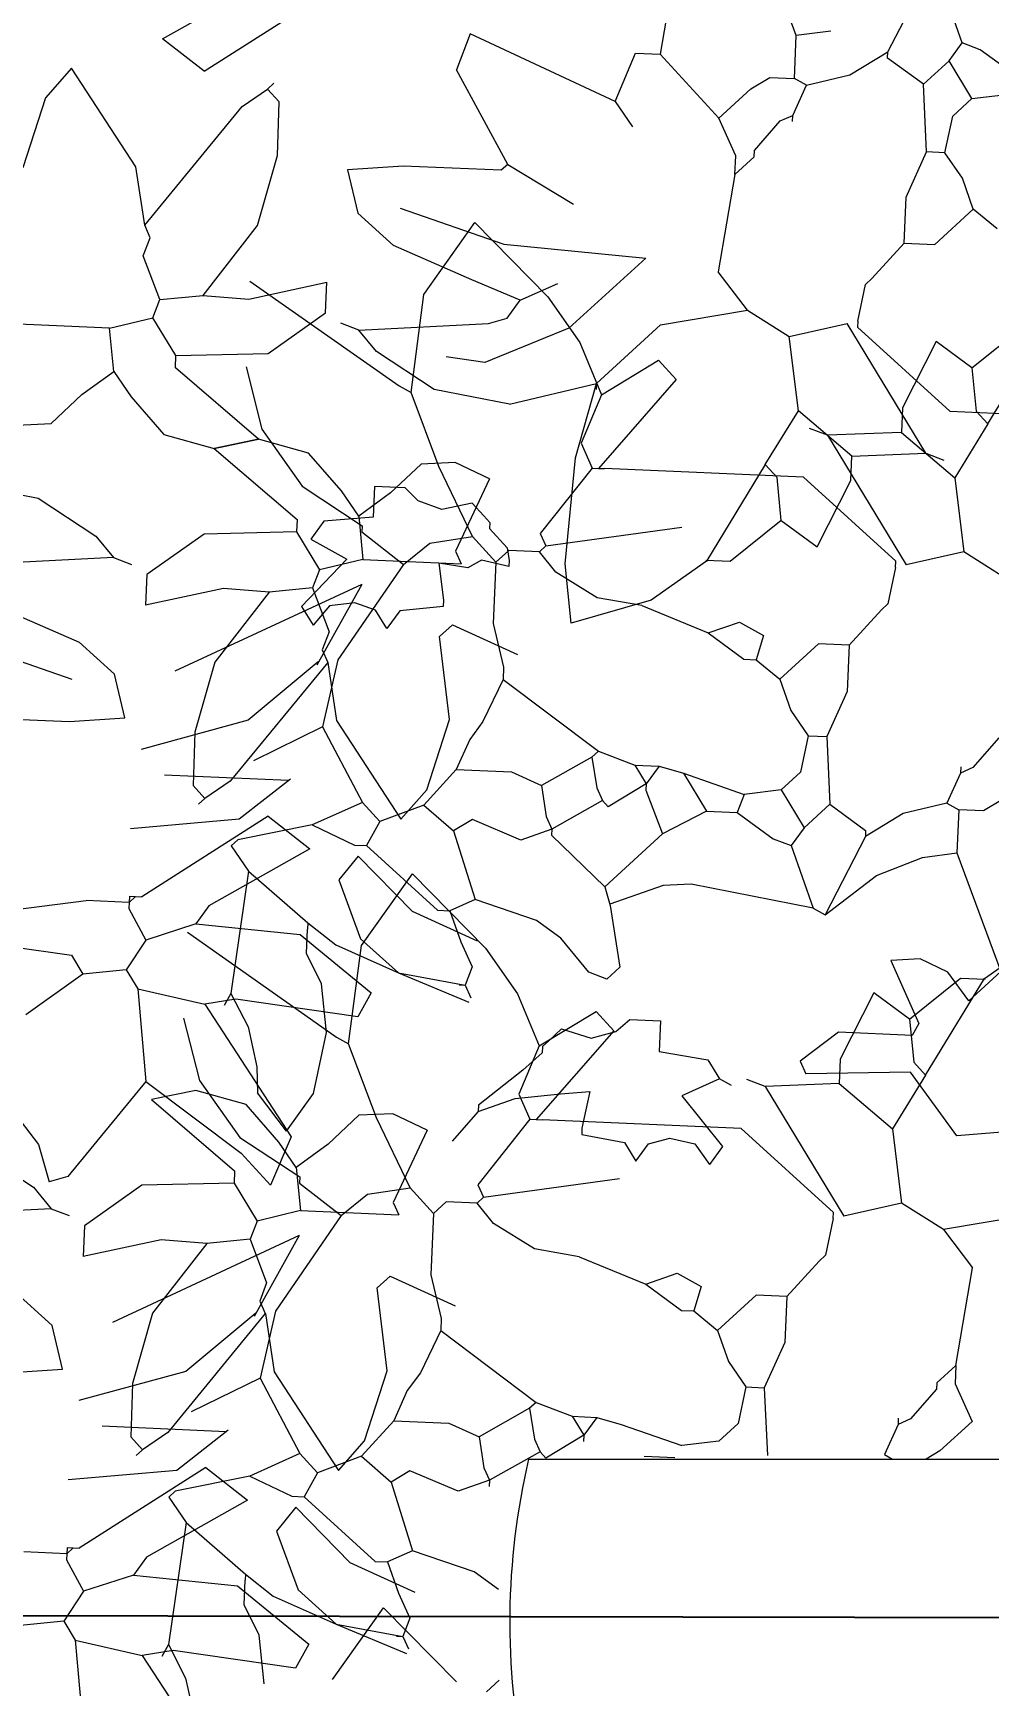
# Model space of a CAD drawing. Header units: centimetres. Extents: x 5667 to 17750, y 274 to 6203.
# Drawn here: x 7760.1 to 7809.8, y 4577.9 to 4663.9 of the extents above; entities that cross this region are included whole.
import ezdxf

# ---------------------------------------------------------------- set-up
doc = ezdxf.new("R2010")
doc.units = ezdxf.units.CM
doc.header["$MEASUREMENT"] = 0
doc.layers.get('0').update_dxf_attribs({"lineweight": 18})
for name, color, linetype, lineweight in [('A-FURN', 8, 'Continuous', 9), ('G-ANNO-DIM', 3, 'Continuous', 9), ('G-HEDGE', 104, 'Continuous', 9)]:
    doc.layers.add(name, color=color, linetype=linetype, lineweight=lineweight)
doc.styles.add('ARIAL', font='arial.ttf')
doc.dimstyles.new('TICK_36', dxfattribs={"dimtxt": 10, "dimasz": 3.6, "dimexe": 1.8, "dimexo": 1.2, "dimgap": 1.8, "dimtad": 0, "dimdec": 0, "dimzin": 0, "dimdsep": 46, "dimtxsty": 'ARIAL', "dimblk": 'OBLIQUE', "dimcen": 1.8, "dimdle": 1.8, "dimclrd": 256, "dimclrt": 256, "dimadec": 0, "dimazin": 0, "dimtfac": 1, "dimtdec": 0, "dimtmove": 1, "dimatfit": 3, "dimldrblk": 'OPEN90', "dimfxl": 1, "dimtolj": 1, "dimtzin": 0, "dimarcsym": 0})

# ---------------------------------------------------------------- blocks, each defined once
blk = doc.blocks.new('_Oblique')
at = {"color": 0, "linetype": 'ByBlock', "lineweight": -2}
blk.add_line((-0.5, -0.5), (0.5, 0.5), dxfattribs=at)
blk = doc.blocks.new('*D37')
at = {"layer": 'Defpoints', "color": 0, "transparency": 16777216}
for p in [(7969.339, 4729.276), (7566.065, 4503.99), (7969.339, 4503.99)]:
    blk.add_point(p, dxfattribs=at)
at = {"layer": 'G-ANNO-DIM', "lineweight": -2, "transparency": 16777216}
for p, q in [((7566.065, 4731.076), (7566.065, 4629.603)), ((7566.065, 4502.19), (7566.065, 4603.663))]:
    blk.add_line(p, q, dxfattribs=at)
at = {"layer": 'G-ANNO-DIM', "color": 0, "lineweight": -2, "transparency": 16777216}
for p, q in [((7968.139, 4729.276), (7564.265, 4729.276)), ((7968.139, 4503.99), (7564.265, 4503.99))]:
    blk.add_line(p, q, dxfattribs=at)
at = {"layer": 'G-ANNO-DIM', "lineweight": -2, "transparency": 16777216, "xscale": 3.6, "yscale": 3.6, "zscale": 3.6}
for p, rotation in [((7566.065, 4729.276), 90), ((7566.065, 4503.99), 270)]:
    blk.add_blockref('_Oblique', p, dxfattribs=dict(at, rotation=rotation))
at = {"layer": 'G-ANNO-DIM', "transparency": 16777216, "insert": (7566.065, 4616.633), "char_height": 10, "attachment_point": 5, "rotation": 90, "style": 'ARIAL'}
blk.add_mtext('\\A1;225', dxfattribs=at)
blk = doc.blocks.new('_Open90')
at = {"color": 0, "linetype": 'ByBlock', "lineweight": -2}
for p, q in [((-0.5, 0.5), (0, 0)), ((0, 0), (-1, 0)), ((0, 0), (-0.5, -0.5))]:
    blk.add_line(p, q, dxfattribs=at)
blk = doc.blocks.new('*D40')
at = {"layer": 'Defpoints', "color": 0, "transparency": 16777216}
for p in [(7955.473, 4581.197), (7630.513, 4504.632), (7955.321, 4503.99)]:
    blk.add_point(p, dxfattribs=at)
at = {"layer": 'G-ANNO-DIM', "lineweight": -2, "transparency": 16777216}
for p, q in [((7630.669, 4583.639), (7630.607, 4552.156)), ((7630.51, 4502.832), (7630.572, 4534.314))]:
    blk.add_line(p, q, dxfattribs=at)
at = {"layer": 'G-ANNO-DIM', "color": 0, "lineweight": -2, "transparency": 16777216}
for p, q in [((7954.273, 4581.2), (7628.866, 4581.842)), ((7954.121, 4503.993), (7628.713, 4504.635))]:
    blk.add_line(p, q, dxfattribs=at)
at = {"layer": 'G-ANNO-DIM', "lineweight": -2, "transparency": 16777216, "xscale": 3.6, "yscale": 3.6, "zscale": 3.6}
for p, rotation in [((7630.666, 4581.839), 89.88689764079622), ((7630.513, 4504.632), 269.8868976407962)]:
    blk.add_blockref('_Oblique', p, dxfattribs=dict(at, rotation=rotation))
at = {"layer": 'G-ANNO-DIM', "transparency": 16777216, "insert": (7630.589, 4543.235), "char_height": 10, "attachment_point": 5, "rotation": 89.8869, "style": 'ARIAL'}
blk.add_mtext('\\A1;77', dxfattribs=at)

msp = doc.modelspace()

# ---------------------------------------------------------------- linework, layer by layer
at = {"layer": 'A-FURN'}
msp.add_lwpolyline([(7785.885, 4589.742), (7830.894, 4589.742, -0.092959), (7830.894, 4573.402, -0.002126), (7785.692, 4573.595, -0.109257), (7785.885, 4589.742, -0.276267)], format="xyb", dxfattribs=at)
at = {"layer": 'G-HEDGE'}
for p, q in [((7799.774, 4663.74), (7797.486, 4669.912)), ((7804.531, 4662.893), (7806.626, 4666.957)), ((7766.846, 4663.577), (7772.09, 4666.545)), ((7769.01, 4661.885), (7775.584, 4666.073)), ((7808.387, 4663.364), (7807.25, 4666.61)), ((7793.021, 4664.591), (7792.699, 4662.77)), ((7769.01, 4661.885), (7766.846, 4663.577)), ((7782.838, 4663.839), (7782.116, 4661.952)), ((7790.355, 4660.315), (7782.838, 4663.839)), ((7799.676, 4661.507), (7799.774, 4663.74)), ((7801.565, 4663.972), (7799.774, 4663.74)), ((7807.707, 4662.435), (7808.387, 4663.364)), ((7809.33, 4663.004), (7808.387, 4663.364)), ((7790.355, 4660.315), (7791.424, 4662.826)), ((7791.424, 4662.826), (7792.699, 4662.77)), ((7795.751, 4659.44), (7792.699, 4662.77)), ((7802.561, 4661.7), (7804.531, 4662.893)), ((7804.517, 4662.574), (7804.531, 4662.893)), ((7806.376, 4661.215), (7804.517, 4662.574)), ((7806.376, 4661.215), (7807.707, 4662.435)), ((7808.899, 4660.465), (7807.707, 4662.435)), ((7811.189, 4661.644), (7809.33, 4663.004)), ((7762.122, 4662.04), (7760.777, 4660.501)), ((7765.465, 4656.91), (7762.123, 4662.041)), ((7784.779, 4657.042), (7782.116, 4661.952)), ((7800.3, 4661.16), (7802.561, 4661.7)), ((7770.985, 4660.056), (7772.303, 4660.958)), ((7772.303, 4660.958), (7772.635, 4661.262)), ((7772.913, 4660.292), (7772.303, 4660.958)), ((7795.751, 4659.44), (7797.415, 4660.966)), ((7797.415, 4660.966), (7798.4, 4661.563)), ((7798.4, 4661.563), (7799.676, 4661.507)), ((7799.593, 4659.593), (7800.3, 4661.16)), ((7800.3, 4661.16), (7799.676, 4661.507)), ((7806.541, 4657.692), (7806.376, 4661.215)), ((7760.777, 4660.501), (7759.592, 4656.859)), ((7765.922, 4653.884), (7770.985, 4660.056)), ((7772.83, 4657.511), (7772.913, 4660.292)), ((7790.355, 4660.315), (7791.257, 4658.998)), ((7807.901, 4659.55), (7808.899, 4660.465)), ((7808.899, 4660.465), (7810.827, 4660.701)), ((7796.625, 4657.484), (7795.751, 4659.44)), ((7797.596, 4657.762), (7798.941, 4659.301)), ((7798.941, 4659.301), (7799.593, 4659.593)), ((7799.579, 4659.273), (7799.593, 4659.593)), ((7807.498, 4657.65), (7807.901, 4659.55)), ((7771.79, 4653.867), (7772.83, 4657.511)), ((7796.583, 4656.527), (7796.625, 4657.484)), ((7796.583, 4656.527), (7797.582, 4657.443)), ((7797.582, 4657.443), (7797.596, 4657.762)), ((7805.475, 4655.345), (7806.541, 4657.692)), ((7807.498, 4657.65), (7806.541, 4657.692)), ((7808.4, 4656.332), (7807.498, 4657.65)), ((7765.922, 4653.885), (7765.465, 4656.91)), ((7779.342, 4656.96), (7776.457, 4656.766)), ((7776.457, 4656.766), (7776.997, 4654.505)), ((7784.446, 4656.737), (7779.342, 4656.96)), ((7784.779, 4657.042), (7784.446, 4656.737)), ((7784.779, 4657.042), (7788.205, 4654.975)), ((7796.583, 4656.527), (7795.722, 4651.451)), ((7808.969, 4654.709), (7808.4, 4656.332)), ((7779.193, 4654.775), (7784.573, 4652.906)), ((7805.376, 4652.948), (7805.475, 4655.345)), ((7806.971, 4652.879), (7808.969, 4654.709)), ((7810.203, 4653.697), (7808.969, 4654.709)), ((7766.213, 4653.232), (7765.922, 4653.884)), ((7768.959, 4650.236), (7771.79, 4653.867)), ((7778.842, 4652.827), (7776.997, 4654.505)), ((7780.422, 4650.288), (7783.079, 4654.016)), ((7783.079, 4654.016), (7786.874, 4650.161)), ((7765.852, 4652.289), (7766.213, 4653.232)), ((7766.712, 4650.015), (7765.852, 4652.289)), ((7782.92, 4651.051), (7778.842, 4652.827)), ((7784.573, 4652.906), (7791.954, 4652.175)), ((7791.954, 4652.175), (7787.959, 4648.535)), ((7803.697, 4651.104), (7805.376, 4652.948)), ((7805.376, 4652.948), (7806.971, 4652.879)), ((7797.234, 4649.468), (7795.722, 4651.451)), ((7771.33, 4650.043), (7775.381, 4650.915)), ((7771.382, 4650.981), (7779.134, 4645.53)), ((7775.311, 4649.32), (7775.381, 4650.915)), ((7785.43, 4649.982), (7782.92, 4651.051)), ((7785.43, 4649.982), (7787.386, 4650.856)), ((7802.962, 4648.899), (7803.364, 4650.799)), ((7803.364, 4650.799), (7803.697, 4651.104)), ((7766.351, 4649.071), (7766.712, 4650.015)), ((7766.712, 4650.015), (7768.959, 4650.236)), ((7768.959, 4650.236), (7771.33, 4650.043)), ((7779.758, 4645.183), (7780.422, 4650.288)), ((7784.751, 4649.053), (7785.43, 4649.982)), ((7786.874, 4650.161), (7788.532, 4647.782)), ((7764.09, 4648.53), (7758.986, 4648.753)), ((7764.09, 4648.53), (7766.351, 4649.071)), ((7767.544, 4647.102), (7766.351, 4649.071)), ((7772.343, 4647.212), (7775.311, 4649.32)), ((7777.053, 4648.43), (7776.11, 4648.79)), ((7777.053, 4648.43), (7783.78, 4648.776)), ((7783.78, 4648.776), (7784.751, 4649.053)), ((7789.397, 4645.655), (7792.726, 4648.705)), ((7792.726, 4648.705), (7797.234, 4649.468)), ((7797.234, 4649.468), (7799.411, 4648.095)), ((7799.411, 4648.095), (7802.414, 4648.775)), ((7806.498, 4642.033), (7802.414, 4648.775)), ((7802.962, 4648.899), (7802.948, 4648.579)), ((7764.311, 4646.284), (7764.09, 4648.53)), ((7777.972, 4647.319), (7777.053, 4648.43)), ((7787.959, 4648.535), (7783.59, 4646.75)), ((7799.882, 4644.239), (7799.411, 4648.095)), ((7802.948, 4648.579), (7807.744, 4644.215)), ((7807.041, 4647.829), (7805.292, 4644.389)), ((7808.899, 4646.469), (7807.041, 4647.829)), ((7808.899, 4646.469), (7811.549, 4648.591)), ((7809.731, 4643.556), (7812.783, 4648.57)), ((7767.516, 4646.463), (7767.544, 4647.102)), ((7767.544, 4647.102), (7772.343, 4647.212)), ((7780.968, 4645.343), (7777.972, 4647.319)), ((7783.59, 4646.75), (7781.587, 4647.042)), ((7788.532, 4647.782), (7789.661, 4645.071)), ((7762.661, 4645.078), (7764.311, 4646.284)), ((7764.311, 4646.284), (7765.213, 4644.966)), ((7771.829, 4642.76), (7767.516, 4646.463)), ((7771.187, 4646.516), (7772.005, 4643.283)), ((7789.661, 4645.071), (7792.616, 4646.859)), ((7792.616, 4646.859), (7793.531, 4645.861)), ((7808.899, 4646.469), (7809.12, 4644.222)), ((7779.134, 4645.53), (7779.758, 4645.183)), ((7784.875, 4644.573), (7780.968, 4645.343)), ((7784.875, 4644.573), (7789.397, 4645.655)), ((7788.299, 4641.794), (7789.397, 4645.655)), ((7789.397, 4645.655), (7789.383, 4645.335)), ((7793.531, 4645.861), (7789.494, 4641.242)), ((7761.067, 4643.571), (7762.661, 4645.078)), ((7765.213, 4644.966), (7766.914, 4643.008)), ((7781.206, 4641.336), (7779.758, 4645.183)), ((7789.661, 4645.071), (7788.593, 4642.56)), ((7805.292, 4644.389), (7805.237, 4643.113)), ((7759.303, 4643.494), (7761.067, 4643.571)), ((7798.162, 4641.437), (7799.882, 4644.239)), ((7802.656, 4641.88), (7799.882, 4644.239)), ((7807.744, 4644.215), (7818.08, 4643.765)), ((7809.731, 4643.556), (7808.01, 4640.754)), ((7809.12, 4644.222), (7809.731, 4643.556)), ((7766.914, 4643.008), (7769.524, 4642.28)), ((7771.829, 4642.76), (7769.524, 4642.28)), ((7769.524, 4642.28), (7771.829, 4642.76)), ((7774.439, 4642.031), (7771.829, 4642.76)), ((7772.005, 4643.283), (7774.112, 4640.315)), ((7801.395, 4642.961), (7800.451, 4643.322)), ((7805.237, 4643.113), (7801.395, 4642.961)), ((7801.395, 4642.961), (7805.479, 4636.219)), ((7805.237, 4643.113), (7808.01, 4640.754)), ((7769.524, 4642.28), (7773.836, 4638.577)), ((7776.14, 4640.074), (7774.439, 4642.031)), ((7788.593, 4642.56), (7789.175, 4641.256)), ((7802.601, 4640.604), (7802.656, 4641.88)), ((7802.656, 4641.88), (7806.498, 4642.033)), ((7806.498, 4642.033), (7807.441, 4641.671)), ((7780.285, 4641.469), (7778.691, 4639.962)), ((7782.05, 4641.546), (7780.285, 4641.469)), ((7782.947, 4637.692), (7781.206, 4641.336)), ((7783.838, 4640.697), (7782.05, 4641.546)), ((7789.175, 4641.256), (7786.47, 4637.858)), ((7787.765, 4636.282), (7788.299, 4641.794)), ((7789.175, 4641.256), (7789.494, 4641.242)), ((7789.494, 4641.242), (7789.813, 4641.229)), ((7800.149, 4640.778), (7789.813, 4641.229)), ((7798.162, 4641.437), (7795.11, 4636.423)), ((7798.772, 4640.771), (7798.162, 4641.437)), ((7756.478, 4640.467), (7760.384, 4639.697)), ((7774.112, 4640.315), (7777.218, 4638.262)), ((7777.86, 4640.294), (7777.79, 4638.699)), ((7779.455, 4640.224), (7777.86, 4640.294)), ((7780.128, 4639.551), (7779.455, 4640.224)), ((7783.838, 4640.697), (7782.075, 4636.938)), ((7798.994, 4638.524), (7798.772, 4640.771)), ((7804.945, 4636.414), (7800.149, 4640.778)), ((7800.852, 4637.164), (7802.601, 4640.604)), ((7808.01, 4640.754), (7808.482, 4636.898)), ((7760.384, 4639.697), (7763.38, 4637.721)), ((7777.041, 4638.756), (7776.14, 4640.074)), ((7778.691, 4639.962), (7777.041, 4638.756)), ((7781.364, 4639.096), (7780.128, 4639.551)), ((7782.937, 4639.433), (7781.364, 4639.096)), ((7783.547, 4638.767), (7782.937, 4639.433)), ((7773.836, 4638.577), (7773.808, 4637.938)), ((7775.225, 4638.491), (7774.545, 4637.562)), ((7777.79, 4638.699), (7775.225, 4638.491)), ((7777.041, 4638.756), (7777.262, 4636.509)), ((7783.547, 4638.767), (7783.852, 4638.434)), ((7783.852, 4638.434), (7783.838, 4638.116)), ((7798.994, 4638.524), (7796.344, 4636.402)), ((7798.994, 4638.524), (7800.852, 4637.164)), ((7763.38, 4637.721), (7764.3, 4636.61)), ((7769.009, 4637.828), (7766.041, 4635.72)), ((7773.808, 4637.938), (7769.009, 4637.828)), ((7773.808, 4637.938), (7775.002, 4635.968)), ((7774.545, 4637.562), (7776.417, 4636.522)), ((7777.218, 4638.262), (7777.205, 4637.943)), ((7777.205, 4637.943), (7779.369, 4636.25)), ((7780.739, 4637.359), (7782.947, 4637.692)), ((7782.947, 4637.692), (7784.168, 4636.361)), ((7783.838, 4638.116), (7784.754, 4637.117)), ((7786.47, 4637.858), (7786.761, 4637.207)), ((7786.761, 4637.207), (7793.835, 4638.177)), ((7779.369, 4636.25), (7780.739, 4637.359)), ((7782.075, 4636.938), (7782.366, 4636.287)), ((7784.833, 4636.971), (7784.168, 4636.361)), ((7784.754, 4637.117), (7784.861, 4636.454)), ((7786.428, 4636.901), (7784.833, 4636.971)), ((7786.761, 4637.207), (7786.428, 4636.901)), ((7787.277, 4635.844), (7786.428, 4636.901)), ((7808.482, 4636.898), (7805.479, 4636.219)), ((7810.659, 4635.525), (7808.482, 4636.898)), ((7764.3, 4636.61), (7757.573, 4636.264)), ((7764.3, 4636.61), (7765.243, 4636.25)), ((7776.417, 4636.522), (7774.073, 4634.066)), ((7775.002, 4635.968), (7774.64, 4635.025)), ((7777.262, 4636.509), (7775.002, 4635.968)), ((7779.369, 4636.25), (7775.955, 4631.285)), ((7777.262, 4636.509), (7782.366, 4636.287)), ((7781.203, 4636.313), (7781.438, 4634.385)), ((7782.706, 4636.063), (7781.203, 4636.313)), ((7783.418, 4636.477), (7782.706, 4636.063)), ((7784.847, 4636.135), (7783.418, 4636.477)), ((7784.168, 4636.361), (7784.029, 4633.17)), ((7784.861, 4636.454), (7784.847, 4636.135)), ((7789.421, 4634.52), (7787.277, 4635.844)), ((7788.071, 4633.194), (7787.765, 4636.282)), ((7795.11, 4636.423), (7792.233, 4634.396)), ((7796.344, 4636.402), (7795.068, 4636.458)), ((7804.931, 4636.094), (7804.528, 4634.194)), ((7804.931, 4636.094), (7804.945, 4636.414)), ((7766.041, 4635.72), (7765.971, 4634.125)), ((7770.022, 4634.997), (7765.971, 4634.125)), ((7767.512, 4630.709), (7777.212, 4635.228)), ((7772.393, 4634.804), (7770.022, 4634.997)), ((7774.64, 4635.025), (7772.394, 4634.804)), ((7774.64, 4635.025), (7775.5, 4632.751)), ((7774.876, 4631.028), (7777.212, 4635.228)), ((7772.393, 4634.804), (7769.562, 4631.173)), ((7774.073, 4634.066), (7774.669, 4633.082)), ((7775.522, 4634.089), (7774.669, 4633.082)), ((7776.84, 4634.26), (7775.522, 4634.089)), ((7777.915, 4633.87), (7776.84, 4634.26)), ((7781.438, 4634.385), (7781.424, 4634.065)), ((7792.233, 4634.396), (7788.071, 4633.194)), ((7791.741, 4634.113), (7789.421, 4634.52)), ((7791.741, 4634.113), (7795.193, 4632.684)), ((7804.528, 4634.194), (7804.196, 4633.889)), ((7758.432, 4633.989), (7762.511, 4632.213)), ((7778.497, 4632.915), (7777.915, 4633.87)), ((7779.177, 4633.844), (7778.497, 4632.915)), ((7781.424, 4634.065), (7779.177, 4633.844)), ((7795.193, 4632.684), (7796.817, 4633.252)), ((7796.817, 4633.252), (7798.064, 4632.558)), ((7804.196, 4633.889), (7802.517, 4632.045)), ((7775.5, 4632.751), (7775.14, 4631.808)), ((7781.908, 4633.11), (7781.242, 4632.5)), ((7781.76, 4628.181), (7781.242, 4632.5)), ((7781.908, 4633.11), (7785.284, 4631.564)), ((7784.029, 4633.17), (7784.569, 4630.91)), ((7795.193, 4632.684), (7797.052, 4631.324)), ((7798.064, 4632.558), (7797.69, 4631.297)), ((7762.159, 4630.265), (7756.779, 4632.134)), ((7762.511, 4632.213), (7764.355, 4630.535)), ((7775.14, 4631.808), (7775.43, 4631.155)), ((7800.922, 4632.115), (7798.924, 4630.284)), ((7802.517, 4632.045), (7800.922, 4632.115)), ((7802.517, 4632.045), (7802.418, 4629.648)), ((7769.562, 4631.173), (7768.523, 4627.528)), ((7775.43, 4631.155), (7770.367, 4624.984)), ((7774.939, 4631.18), (7771.293, 4628.149)), ((7775.955, 4631.285), (7775.165, 4627.804)), ((7775.431, 4631.155), (7775.887, 4628.13)), ((7784.569, 4630.91), (7784.541, 4630.271)), ((7797.052, 4631.324), (7797.69, 4631.297)), ((7797.69, 4631.297), (7798.924, 4630.284)), ((7764.895, 4628.274), (7764.355, 4630.535)), ((7784.541, 4630.271), (7783.487, 4628.08)), ((7784.541, 4630.271), (7789.493, 4626.54)), ((7798.924, 4630.284), (7799.493, 4628.661)), ((7802.418, 4629.648), (7801.351, 4627.302)), ((7756.906, 4628.303), (7762.01, 4628.08)), ((7762.01, 4628.08), (7764.895, 4628.274)), ((7771.293, 4628.149), (7765.735, 4626.632)), ((7775.887, 4628.13), (7779.23, 4622.999)), ((7780.576, 4624.538), (7781.76, 4628.181)), ((7783.487, 4628.08), (7782.807, 4627.151)), ((7799.493, 4628.661), (7800.394, 4627.343)), ((7768.523, 4627.528), (7768.439, 4624.748)), ((7775.165, 4627.804), (7771.572, 4626.043)), ((7775.165, 4627.804), (7777.231, 4623.878)), ((7800.394, 4627.343), (7799.992, 4625.443)), ((7800.394, 4627.343), (7801.351, 4627.302)), ((7801.351, 4627.302), (7801.517, 4623.778)), ((7810.297, 4627.231), (7808.952, 4625.692)), ((7782.807, 4627.151), (7782.1, 4625.584)), ((7789.493, 4626.54), (7789.159, 4626.235)), ((7789.493, 4626.54), (7791.379, 4625.819)), ((7782.1, 4625.584), (7780.421, 4623.739)), ((7782.1, 4625.584), (7784.971, 4625.458)), ((7789.159, 4626.235), (7786.538, 4624.752)), ((7789.159, 4626.235), (7789.409, 4624.626)), ((7791.379, 4625.819), (7791.975, 4624.834)), ((7791.379, 4625.819), (7792.655, 4625.763)), ((7792.655, 4625.763), (7791.975, 4624.834)), ((7792.655, 4625.763), (7793.917, 4625.389)), ((7808.314, 4625.72), (7808.3, 4625.4)), ((7808.952, 4625.692), (7808.3, 4625.4)), ((7773.397, 4625.019), (7766.956, 4625.3)), ((7768.439, 4624.748), (7769.05, 4624.082)), ((7770.367, 4624.984), (7769.05, 4624.082)), ((7770.836, 4623.017), (7773.503, 4625.109)), ((7784.971, 4625.458), (7786.538, 4624.752)), ((7786.538, 4624.752), (7786.787, 4623.142)), ((7789.409, 4624.626), (7789.7, 4623.974)), ((7791.975, 4624.834), (7790.005, 4623.642)), ((7791.975, 4624.834), (7791.961, 4624.515)), ((7793.917, 4625.389), (7797.066, 4624.293)), ((7793.917, 4625.389), (7795.11, 4623.419)), ((7799.992, 4625.443), (7798.993, 4624.528)), ((7808.3, 4625.4), (7807.593, 4623.834)), ((7769.05, 4624.082), (7768.717, 4623.777)), ((7777.231, 4623.878), (7774.623, 4622.714)), ((7777.231, 4623.878), (7778.146, 4622.879)), ((7779.231, 4623), (7780.576, 4624.538)), ((7789.7, 4623.974), (7787.078, 4622.49)), ((7790.005, 4623.642), (7789.7, 4623.974)), ((7791.961, 4624.515), (7792.82, 4622.24)), ((7797.066, 4624.293), (7796.704, 4623.349)), ((7798.993, 4624.528), (7797.066, 4624.293)), ((7798.993, 4624.528), (7800.186, 4622.558)), ((7801.517, 4623.778), (7800.186, 4622.558)), ((7801.517, 4623.778), (7803.376, 4622.419)), ((7807.593, 4623.834), (7805.331, 4623.293)), ((7807.593, 4623.834), (7808.216, 4623.486)), ((7810.478, 4624.027), (7809.493, 4623.43)), ((7765.193, 4622.527), (7770.836, 4623.017)), ((7772.343, 4623.155), (7765.768, 4618.967)), ((7772.343, 4623.155), (7774.507, 4621.463)), ((7780.421, 4623.739), (7778.146, 4622.879)), ((7780.421, 4623.739), (7781.96, 4622.394)), ((7782.945, 4622.99), (7781.96, 4622.394)), ((7785.456, 4621.922), (7782.945, 4622.99)), ((7786.787, 4623.142), (7787.078, 4622.49)), ((7795.11, 4623.419), (7792.82, 4622.24)), ((7795.11, 4623.419), (7796.704, 4623.349)), ((7796.704, 4623.349), (7798.563, 4621.989)), ((7805.331, 4623.293), (7803.362, 4622.1)), ((7808.216, 4623.486), (7808.119, 4621.253)), ((7809.493, 4623.43), (7808.216, 4623.486)), ((7774.623, 4622.714), (7770.753, 4621.924)), ((7774.623, 4622.714), (7776.815, 4621.659)), ((7778.146, 4622.879), (7777.452, 4621.632)), ((7781.96, 4622.394), (7783.083, 4618.829)), ((7787.078, 4622.49), (7785.456, 4621.922)), ((7787.078, 4622.49), (7787.064, 4622.171)), ((7787.064, 4622.171), (7789.824, 4619.494)), ((7792.82, 4622.24), (7789.824, 4619.494)), ((7800.186, 4622.558), (7799.506, 4621.629)), ((7803.362, 4622.1), (7801.267, 4618.036)), ((7803.376, 4622.419), (7803.362, 4622.1)), ((7774.507, 4621.463), (7769.263, 4618.495)), ((7770.753, 4621.924), (7770.42, 4621.619)), ((7770.42, 4621.619), (7771.322, 4620.3)), ((7776.815, 4621.659), (7777.452, 4621.632)), ((7777.452, 4621.632), (7781.141, 4618.275)), ((7798.563, 4621.989), (7799.506, 4621.629)), ((7799.506, 4621.629), (7800.643, 4618.383)), ((7806.327, 4621.021), (7808.119, 4621.253)), ((7808.119, 4621.253), (7810.407, 4615.081)), ((7777.015, 4621.087), (7776.003, 4619.853)), ((7779.84, 4618.208), (7777.015, 4621.087)), ((7803.938, 4620.08), (7806.327, 4621.021)), ((7771.322, 4620.3), (7770.405, 4613.949)), ((7771.322, 4620.3), (7774.4, 4617.61)), ((7776.003, 4619.853), (7777.136, 4616.789)), ((7777.181, 4616.433), (7779.838, 4620.161)), ((7779.838, 4620.161), (7783.633, 4616.305)), ((7789.824, 4619.494), (7790.102, 4618.523)), ((7792.852, 4619.56), (7790.08, 4618.594)), ((7794.304, 4619.619), (7792.852, 4619.56)), ((7800.643, 4618.383), (7794.304, 4619.619)), ((7801.267, 4618.036), (7803.938, 4620.08)), ((7757.829, 4618.128), (7762.883, 4618.773)), ((7765.116, 4618.676), (7762.883, 4618.773)), ((7765.116, 4618.676), (7765.102, 4618.357)), ((7765.13, 4618.995), (7765.116, 4618.676)), ((7765.449, 4618.981), (7765.116, 4618.676)), ((7765.13, 4618.995), (7765.449, 4618.981)), ((7765.449, 4618.981), (7765.768, 4618.967)), ((7783.083, 4618.829), (7781.78, 4618.247)), ((7786.275, 4617.73), (7783.083, 4618.829)), ((7765.102, 4618.357), (7765.99, 4616.72)), ((7769.263, 4618.495), (7768.584, 4617.565)), ((7783.215, 4616.662), (7779.84, 4618.208)), ((7781.141, 4618.275), (7781.78, 4618.247)), ((7781.78, 4618.247), (7782.348, 4616.624)), ((7790.102, 4618.523), (7790.6, 4615.305)), ((7800.643, 4618.383), (7801.267, 4618.036)), ((7768.584, 4617.565), (7765.99, 4616.72)), ((7768.141, 4617.125), (7775.893, 4611.674)), ((7768.584, 4617.565), (7773.992, 4617.01)), ((7773.992, 4617.01), (7777.695, 4613.972)), ((7774.331, 4616.015), (7774.386, 4617.29)), ((7774.4, 4617.61), (7774.386, 4617.29)), ((7774.4, 4617.61), (7775.846, 4616.469)), ((7787.546, 4616.817), (7786.275, 4617.73)), ((7758.944, 4616.388), (7762.12, 4615.93)), ((7765.99, 4616.72), (7764.963, 4615.167)), ((7775.846, 4616.469), (7779.113, 4615.011)), ((7776.517, 4611.327), (7777.181, 4616.433)), ((7777.136, 4616.789), (7779.113, 4615.011)), ((7782.348, 4616.624), (7782.93, 4615.32)), ((7783.633, 4616.305), (7785.291, 4613.926)), ((7788.992, 4615.056), (7787.546, 4616.817)), ((7809.542, 4614.714), (7812.419, 4616.741)), ((7762.12, 4615.93), (7762.716, 4614.945)), ((7764.963, 4615.167), (7762.716, 4614.945)), ((7764.963, 4615.167), (7765.56, 4614.182)), ((7775.103, 4614.442), (7774.331, 4616.015)), ((7782.93, 4615.32), (7782.57, 4614.377)), ((7790.6, 4615.305), (7789.935, 4614.695)), ((7806.215, 4615.737), (7804.679, 4615.65)), ((7804.679, 4615.65), (7806.135, 4612.391)), ((7807.653, 4615.059), (7806.215, 4615.737)), ((7762.716, 4614.945), (7759.748, 4612.837)), ((7775.375, 4611.914), (7775.103, 4614.442)), ((7779.113, 4615.011), (7782.757, 4613.486)), ((7779.113, 4615.011), (7782.57, 4614.377)), ((7782.251, 4614.391), (7782.57, 4614.377)), ((7782.57, 4614.377), (7782.861, 4613.725)), ((7789.935, 4614.695), (7788.992, 4615.056)), ((7805.658, 4612.613), (7808.308, 4614.735)), ((7806.49, 4609.7), (7809.542, 4614.714)), ((7808.742, 4613.555), (7807.653, 4615.059)), ((7808.308, 4614.735), (7809.583, 4614.68)), ((7810.407, 4615.081), (7808.742, 4613.555)), ((7765.56, 4614.182), (7769.04, 4613.391)), ((7765.56, 4614.182), (7765.989, 4609.369)), ((7770.65, 4613.64), (7769.04, 4613.391)), ((7770.405, 4613.949), (7770.059, 4613.324)), ((7770.405, 4613.949), (7771.292, 4612.206)), ((7777.002, 4612.724), (7770.65, 4613.64)), ((7777.695, 4613.972), (7777.002, 4612.724)), ((7785.291, 4613.926), (7786.42, 4611.215)), ((7803.8, 4613.973), (7802.051, 4610.533)), ((7805.658, 4612.613), (7803.8, 4613.973)), ((7767.946, 4612.66), (7768.763, 4609.427)), ((7769.04, 4613.391), (7773.533, 4606.483)), ((7786.42, 4611.215), (7789.375, 4613.004)), ((7789.375, 4613.004), (7790.29, 4612.005)), ((7805.658, 4612.613), (7805.879, 4610.366)), ((7771.292, 4612.206), (7771.748, 4610.127)), ((7774.69, 4608.74), (7775.375, 4611.914)), ((7790.29, 4612.005), (7786.253, 4607.387)), ((7786.919, 4611.488), (7787.584, 4612.098)), ((7787.584, 4612.098), (7789.121, 4611.626)), ((7789.121, 4611.626), (7790.392, 4611.971)), ((7790.392, 4611.971), (7791.121, 4612.584)), ((7791.121, 4612.584), (7792.717, 4612.514)), ((7792.717, 4612.514), (7792.647, 4610.919)), ((7801.959, 4611.933), (7799.976, 4610.422)), ((7805.788, 4611.767), (7801.959, 4611.933)), ((7806.135, 4612.391), (7805.788, 4611.767)), ((7775.893, 4611.674), (7776.517, 4611.327)), ((7777.965, 4607.48), (7776.517, 4611.327)), ((7786.42, 4611.215), (7785.352, 4608.704)), ((7786.585, 4611.183), (7786.571, 4610.864)), ((7786.919, 4611.488), (7786.585, 4611.183)), ((7792.647, 4610.919), (7795.185, 4610.489)), ((7771.748, 4610.127), (7771.778, 4608.774)), ((7786.571, 4610.864), (7785.573, 4609.949)), ((7795.185, 4610.489), (7795.781, 4609.504)), ((7799.976, 4610.422), (7800.268, 4609.77)), ((7802.051, 4610.533), (7801.996, 4609.258)), ((7805.879, 4610.366), (7806.49, 4609.7)), ((7765.989, 4609.369), (7761.938, 4604.431)), ((7765.989, 4609.369), (7770.94, 4605.637)), ((7768.763, 4609.427), (7770.871, 4606.459)), ((7785.573, 4609.949), (7783.256, 4608.132)), ((7795.781, 4609.504), (7793.825, 4608.63)), ((7796.406, 4609.156), (7795.781, 4609.504)), ((7798.154, 4609.105), (7797.21, 4609.466)), ((7801.996, 4609.258), (7798.154, 4609.105)), ((7805.704, 4609.852), (7800.268, 4609.77)), ((7801.996, 4609.258), (7804.769, 4606.899)), ((7806.49, 4609.7), (7804.769, 4606.899)), ((7808.118, 4606.551), (7805.704, 4609.852)), ((7768.588, 4608.905), (7766.283, 4608.424)), ((7766.283, 4608.424), (7770.595, 4604.721)), ((7771.198, 4608.176), (7768.588, 4608.905)), ((7773.29, 4606.791), (7771.778, 4608.774)), ((7773.29, 4606.791), (7774.69, 4608.74)), ((7783.242, 4607.813), (7785.162, 4608.481)), ((7785.162, 4608.481), (7787.521, 4608.721)), ((7785.352, 4608.704), (7785.934, 4607.401)), ((7787.521, 4608.721), (7789.04, 4608.839)), ((7789.04, 4608.839), (7788.638, 4606.939)), ((7793.825, 4608.63), (7795.947, 4605.981)), ((7798.154, 4609.105), (7802.238, 4602.363)), ((7758.999, 4607.929), (7760.413, 4606.096)), ((7772.898, 4606.218), (7771.198, 4608.176)), ((7777.044, 4607.613), (7775.45, 4606.107)), ((7778.809, 4607.69), (7777.044, 4607.613)), ((7779.706, 4603.837), (7777.965, 4607.48)), ((7780.597, 4606.841), (7778.809, 4607.69)), ((7783.242, 4607.813), (7781.897, 4606.274)), ((7783.256, 4608.132), (7783.242, 4607.813)), ((7780.597, 4606.841), (7778.834, 4603.082)), ((7785.934, 4607.401), (7783.229, 4604.002)), ((7785.934, 4607.401), (7786.253, 4607.387)), ((7786.253, 4607.387), (7786.572, 4607.373)), ((7796.908, 4606.922), (7786.572, 4607.373)), ((7788.638, 4606.939), (7788.624, 4606.619)), ((7788.624, 4606.619), (7790.843, 4606.203)), ((7801.703, 4602.558), (7796.908, 4606.922)), ((7804.769, 4606.899), (7805.241, 4603.043)), ((7810.684, 4606.759), (7808.118, 4606.551)), ((7757.143, 4605.841), (7760.139, 4603.866)), ((7760.413, 4606.096), (7760.967, 4604.154)), ((7770.871, 4606.459), (7773.977, 4604.406)), ((7773.533, 4606.483), (7772.465, 4603.972)), ((7773.8, 4604.9), (7772.898, 4606.218)), ((7775.45, 4606.107), (7773.8, 4604.9)), ((7790.843, 4606.203), (7791.44, 4605.218)), ((7791.44, 4605.218), (7792.103, 4606.119)), ((7792.103, 4606.119), (7793.208, 4606.414)), ((7793.208, 4606.414), (7794.505, 4606.129)), ((7794.505, 4606.129), (7795.268, 4605.051)), ((7795.947, 4605.981), (7795.268, 4605.051)), ((7770.94, 4605.637), (7772.465, 4603.972)), ((7773.8, 4604.9), (7774.021, 4602.654)), ((7761.938, 4604.431), (7760.967, 4604.154)), ((7770.567, 4604.082), (7765.768, 4603.972)), ((7770.595, 4604.721), (7770.567, 4604.082)), ((7770.567, 4604.082), (7771.761, 4602.113)), ((7773.977, 4604.406), (7773.963, 4604.087)), ((7773.963, 4604.087), (7776.128, 4602.394)), ((7783.229, 4604.002), (7783.52, 4603.351)), ((7783.52, 4603.351), (7790.594, 4604.321)), ((7760.139, 4603.866), (7761.059, 4602.754)), ((7765.768, 4603.972), (7762.8, 4601.864)), ((7776.128, 4602.394), (7777.498, 4603.503)), ((7777.498, 4603.503), (7779.706, 4603.837)), ((7779.706, 4603.837), (7780.927, 4602.505)), ((7783.52, 4603.351), (7783.187, 4603.045)), ((7761.059, 4602.754), (7754.332, 4602.408)), ((7761.059, 4602.754), (7762.002, 4602.394)), ((7774.021, 4602.654), (7771.761, 4602.113)), ((7776.128, 4602.394), (7772.714, 4597.43)), ((7774.021, 4602.654), (7779.125, 4602.431)), ((7778.834, 4603.082), (7779.125, 4602.431)), ((7780.927, 4602.505), (7780.788, 4599.315)), ((7781.592, 4603.115), (7780.927, 4602.505)), ((7783.187, 4603.045), (7781.592, 4603.115)), ((7784.036, 4601.988), (7783.187, 4603.045)), ((7801.69, 4602.239), (7801.703, 4602.558)), ((7805.241, 4603.043), (7802.238, 4602.363)), ((7807.418, 4601.67), (7805.241, 4603.043)), ((7811.926, 4602.432), (7807.418, 4601.67)), ((7762.8, 4601.864), (7762.73, 4600.269)), ((7771.761, 4602.113), (7771.399, 4601.17)), ((7786.18, 4600.664), (7784.036, 4601.988)), ((7801.69, 4602.239), (7801.287, 4600.339)), ((7807.418, 4601.67), (7808.93, 4599.686)), ((7766.781, 4601.142), (7762.73, 4600.269)), ((7764.271, 4596.853), (7773.971, 4601.372)), ((7769.152, 4600.948), (7766.321, 4597.318)), ((7769.152, 4600.948), (7766.781, 4601.142)), ((7771.399, 4601.17), (7769.153, 4600.948)), ((7771.399, 4601.17), (7772.259, 4598.895)), ((7771.635, 4597.172), (7773.971, 4601.372)), ((7788.5, 4600.258), (7786.18, 4600.664)), ((7788.5, 4600.258), (7791.952, 4598.828)), ((7800.955, 4600.034), (7799.276, 4598.189)), ((7801.287, 4600.339), (7800.955, 4600.034)), ((7772.259, 4598.895), (7771.899, 4597.952)), ((7778.667, 4599.254), (7778.001, 4598.645)), ((7778.667, 4599.255), (7782.043, 4597.709)), ((7780.788, 4599.315), (7781.328, 4597.054)), ((7791.952, 4598.828), (7793.576, 4599.397)), ((7793.576, 4599.397), (7794.823, 4598.703)), ((7808.069, 4594.61), (7808.93, 4599.686)), ((7759.269, 4598.357), (7761.114, 4596.679)), ((7778.519, 4594.326), (7778.001, 4598.645)), ((7791.952, 4598.828), (7793.811, 4597.469)), ((7794.823, 4598.703), (7794.449, 4597.441)), ((7797.681, 4598.259), (7795.683, 4596.428)), ((7799.276, 4598.189), (7797.681, 4598.259)), ((7799.276, 4598.189), (7799.177, 4595.792)), ((7766.321, 4597.318), (7765.282, 4593.673)), ((7772.189, 4597.3), (7767.126, 4591.128)), ((7771.698, 4597.324), (7768.052, 4594.294)), ((7771.899, 4597.952), (7772.189, 4597.3)), ((7772.714, 4597.43), (7771.924, 4593.948)), ((7772.19, 4597.3), (7772.646, 4594.274)), ((7793.811, 4597.469), (7794.449, 4597.441)), ((7794.449, 4597.441), (7795.683, 4596.428)), ((7761.654, 4594.418), (7761.114, 4596.679)), ((7781.3, 4596.416), (7780.245, 4594.225)), ((7781.328, 4597.054), (7781.3, 4596.416)), ((7781.3, 4596.416), (7786.252, 4592.685)), ((7795.683, 4596.428), (7796.252, 4594.805)), ((7799.177, 4595.792), (7798.11, 4593.446)), ((7796.252, 4594.805), (7797.153, 4593.488)), ((7808.069, 4594.61), (7807.07, 4593.695)), ((7808.069, 4594.61), (7808.027, 4593.653)), ((7758.769, 4594.224), (7761.654, 4594.418)), ((7768.052, 4594.294), (7762.494, 4592.776)), ((7771.924, 4593.948), (7768.331, 4592.187)), ((7771.924, 4593.948), (7773.99, 4590.023)), ((7772.646, 4594.274), (7775.989, 4589.144)), ((7777.335, 4590.683), (7778.519, 4594.326)), ((7780.245, 4594.225), (7779.566, 4593.296)), ((7807.07, 4593.695), (7807.056, 4593.375)), ((7765.282, 4593.673), (7765.198, 4590.893)), ((7779.566, 4593.296), (7778.858, 4591.728)), ((7797.153, 4593.488), (7796.751, 4591.587)), ((7797.153, 4593.488), (7798.11, 4593.446)), ((7798.11, 4593.446), (7798.276, 4589.922)), ((7807.056, 4593.375), (7805.711, 4591.836)), ((7808.027, 4593.653), (7808.901, 4591.697)), ((7785.918, 4592.379), (7783.297, 4590.896)), ((7786.252, 4592.685), (7785.918, 4592.379)), ((7785.918, 4592.379), (7786.168, 4590.771)), ((7786.252, 4592.685), (7788.138, 4591.963)), ((7788.138, 4591.963), (7788.734, 4590.978)), ((7788.138, 4591.963), (7789.414, 4591.907)), ((7770.156, 4591.163), (7763.714, 4591.444)), ((7767.126, 4591.128), (7765.809, 4590.226)), ((7767.594, 4589.161), (7770.262, 4591.253)), ((7778.858, 4591.728), (7777.18, 4589.883)), ((7778.858, 4591.728), (7781.73, 4591.603)), ((7781.73, 4591.603), (7783.297, 4590.896)), ((7789.414, 4591.907), (7788.734, 4590.978)), ((7789.414, 4591.907), (7790.675, 4591.533)), ((7790.675, 4591.533), (7793.824, 4590.437)), ((7796.751, 4591.587), (7795.752, 4590.672)), ((7805.059, 4591.544), (7804.352, 4589.978)), ((7805.073, 4591.864), (7805.059, 4591.544)), ((7805.711, 4591.836), (7805.059, 4591.544)), ((7808.901, 4591.697), (7807.237, 4590.171)), ((7765.198, 4590.893), (7765.809, 4590.226)), ((7775.989, 4589.144), (7777.335, 4590.683)), ((7783.297, 4590.896), (7783.546, 4589.287)), ((7786.168, 4590.771), (7786.459, 4590.118)), ((7788.734, 4590.978), (7786.764, 4589.786)), ((7788.734, 4590.978), (7788.72, 4590.659)), ((7795.752, 4590.672), (7793.824, 4590.437)), ((7765.809, 4590.226), (7765.476, 4589.922)), ((7773.99, 4590.023), (7771.382, 4588.858)), ((7773.99, 4590.023), (7774.905, 4589.024)), ((7777.18, 4589.883), (7774.905, 4589.024)), ((7777.18, 4589.883), (7778.719, 4588.538)), ((7786.459, 4590.118), (7783.837, 4588.634)), ((7786.764, 4589.786), (7786.459, 4590.118)), ((7791.869, 4589.883), (7793.463, 4589.813)), ((7804.352, 4589.978), (7804.775, 4589.742)), ((7807.237, 4590.171), (7806.528, 4589.742)), ((7761.952, 4588.671), (7767.594, 4589.161)), ((7769.102, 4589.299), (7762.527, 4585.112)), ((7771.382, 4588.858), (7767.512, 4588.068)), ((7769.102, 4589.299), (7771.266, 4587.607)), ((7771.382, 4588.858), (7773.574, 4587.804)), ((7774.905, 4589.024), (7774.211, 4587.776)), ((7779.704, 4589.135), (7778.719, 4588.538)), ((7778.719, 4588.538), (7779.842, 4584.973)), ((7782.215, 4588.066), (7779.704, 4589.135)), ((7783.837, 4588.634), (7782.215, 4588.066)), ((7783.546, 4589.287), (7783.837, 4588.634)), ((7783.837, 4588.634), (7783.823, 4588.316)), ((7767.512, 4588.068), (7767.179, 4587.763)), ((7767.179, 4587.763), (7768.081, 4586.445)), ((7773.574, 4587.804), (7774.211, 4587.776)), ((7774.211, 4587.776), (7777.9, 4584.419)), ((7771.266, 4587.607), (7766.022, 4584.639)), ((7773.774, 4587.232), (7772.762, 4585.998)), ((7776.599, 4584.353), (7773.774, 4587.232)), ((7768.081, 4586.445), (7767.164, 4580.093)), ((7768.081, 4586.445), (7771.159, 4583.754)), ((7772.762, 4585.998), (7773.895, 4582.933)), ((7761.889, 4585.139), (7761.875, 4584.82)), ((7762.208, 4585.126), (7761.875, 4584.82)), ((7761.889, 4585.139), (7762.208, 4585.126)), ((7762.208, 4585.126), (7762.527, 4585.112)), ((7761.875, 4584.82), (7759.642, 4584.917)), ((7761.875, 4584.82), (7761.861, 4584.501)), ((7761.861, 4584.501), (7762.749, 4582.864)), ((7766.022, 4584.639), (7765.343, 4583.71)), ((7779.974, 4582.806), (7776.599, 4584.353)), ((7777.9, 4584.419), (7778.539, 4584.391)), ((7779.842, 4584.973), (7778.539, 4584.391)), ((7778.539, 4584.391), (7779.107, 4582.768)), ((7783.034, 4583.875), (7779.842, 4584.973)), ((7765.343, 4583.71), (7762.749, 4582.864)), ((7765.343, 4583.71), (7770.751, 4583.155)), ((7771.09, 4582.159), (7771.145, 4583.435)), ((7771.159, 4583.754), (7771.145, 4583.435)), ((7771.159, 4583.754), (7772.605, 4582.613)), ((7784.305, 4582.961), (7783.034, 4583.875)), ((7762.749, 4582.864), (7761.722, 4581.311)), ((7770.751, 4583.155), (7774.454, 4580.117)), ((7772.605, 4582.613), (7775.872, 4581.155)), ((7773.895, 4582.933), (7775.872, 4581.155)), ((7779.107, 4582.768), (7779.689, 4581.465)), ((7771.862, 4580.587), (7771.09, 4582.159)), ((7775.677, 4578.279), (7778.335, 4582.007)), ((7778.335, 4582.007), (7782.129, 4578.152)), ((7761.722, 4581.311), (7759.475, 4581.089)), ((7761.722, 4581.311), (7762.319, 4580.326)), ((7775.872, 4581.155), (7779.516, 4579.63)), ((7775.872, 4581.155), (7779.329, 4580.522)), ((7779.689, 4581.465), (7779.329, 4580.522)), ((7762.319, 4580.326), (7765.799, 4579.535)), ((7762.319, 4580.326), (7762.747, 4575.514)), ((7767.164, 4580.093), (7766.818, 4579.469)), ((7767.164, 4580.093), (7768.051, 4578.35)), ((7772.134, 4578.058), (7771.862, 4580.587)), ((7774.454, 4580.117), (7773.761, 4578.869)), ((7779.01, 4580.535), (7779.329, 4580.522)), ((7779.329, 4580.522), (7779.62, 4579.869)), ((7767.409, 4579.784), (7765.799, 4579.535)), ((7765.799, 4579.535), (7770.292, 4572.627)), ((7773.761, 4578.869), (7767.409, 4579.784)), ((7768.051, 4578.35), (7768.507, 4576.271)), ((7783.678, 4577.632), (7784.343, 4578.243))]:
    msp.add_line(p, q, dxfattribs=at)
for centre, start, end in [((7807.744, 4644.215), 227.3475, 267.15048), ((7800.149, 4640.778), 47.3475, 87.15048), ((7796.908, 4606.922), 47.3475, 87.15048)]:
    msp.add_arc(centre, 0.0000399, start, end, dxfattribs=at)

# ---------------------------------------------------------------- dimensions: what is measured, and where the dimension line sits
at = {"layer": 'G-ANNO-DIM'}
dim = msp.add_linear_dim(base=(7566.065, 4503.99), p1=(7969.339, 4729.276), p2=(7969.339, 4503.99), angle=90, dimstyle='TICK_36', dxfattribs=at)
dim.commit()
dim.dimension.update_dxf_attribs({"geometry": '*D37', "text_midpoint": (7566.065, 4616.633)})
dim = msp.add_aligned_dim(p1=(7955.473, 4581.197), p2=(7955.321, 4503.99), distance=-324.808, dimstyle='TICK_36', dxfattribs=at)
dim.commit()
dim.dimension.update_dxf_attribs({"geometry": '*D40', "text_midpoint": (7630.589, 4543.235)})

doc.saveas('drawing.dxf')
